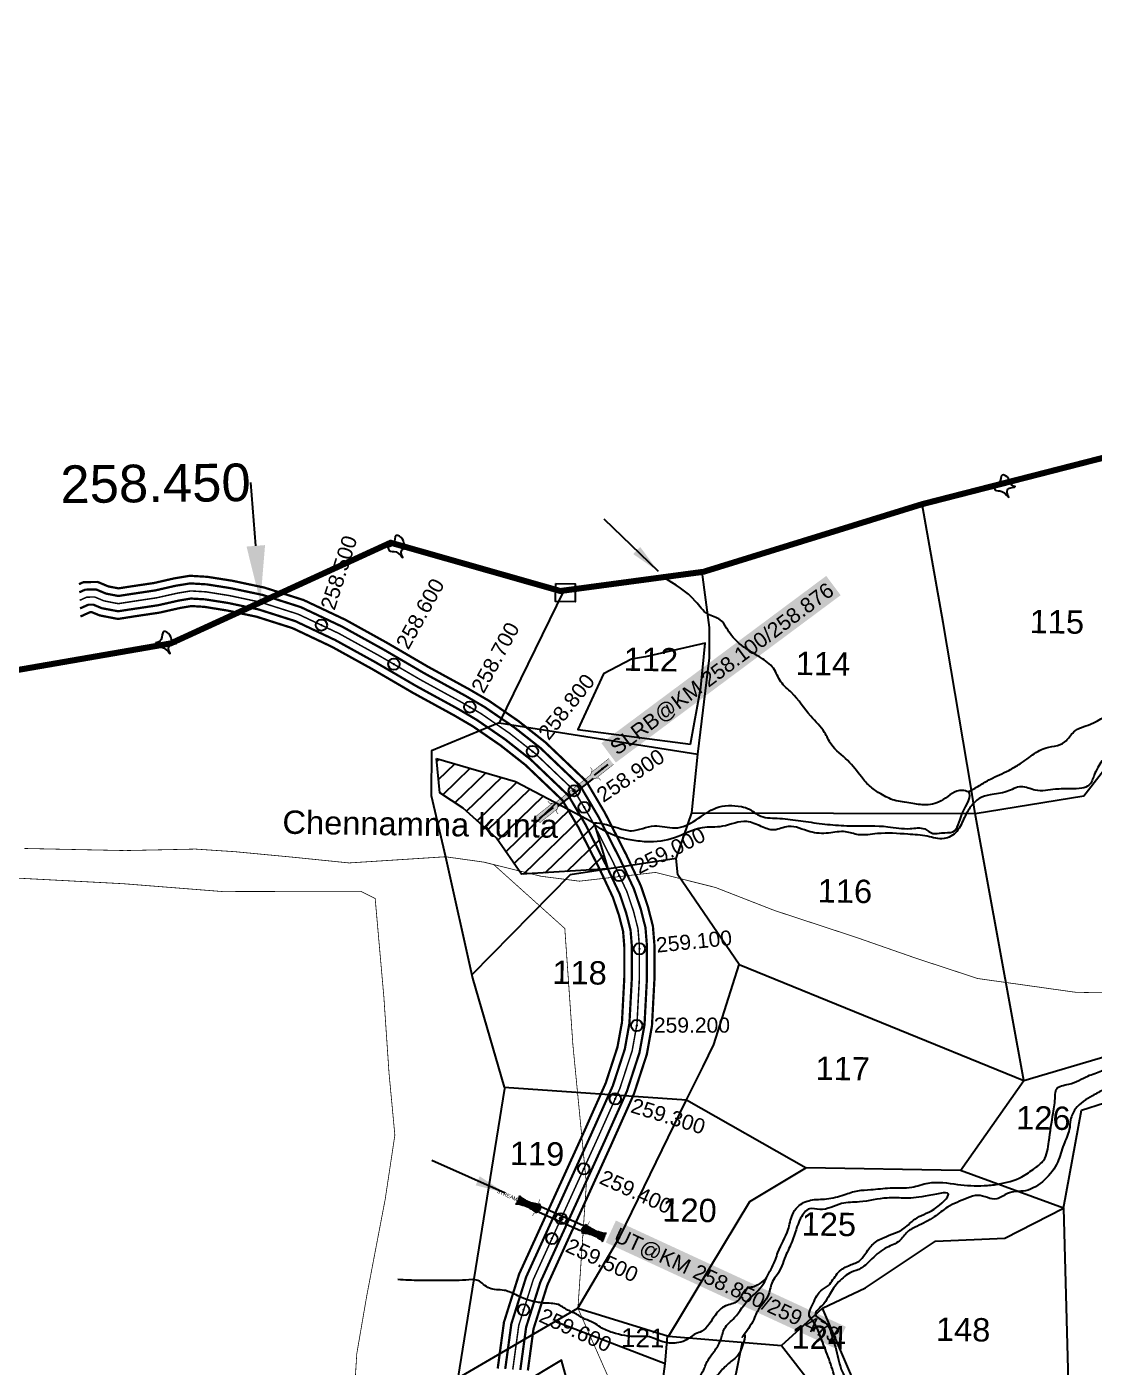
# Model space of a CAD drawing. Header units: feet. Extents: x 753466 to 768578, y 1601948 to 1613855.
# Drawn here: x 759527 to 760942, y 1608836 to 1610615 of the extents above; entities that cross this region are included whole.
import ezdxf
from ezdxf import colors
from ezdxf.entities.mleader import LeaderData, LeaderLine
from ezdxf.enums import TextEntityAlignment as Align
from ezdxf.math import Vec2, Vec3

# ---------------------------------------------------------------- set-up
doc = ezdxf.new("R2010")
doc.units = ezdxf.units.FT
doc.header["$LTSCALE"] = 15
doc.header["$MEASUREMENT"] = 0
doc.header["$PDMODE"] = 32
doc.header["$PDSIZE"] = 15
doc.linetypes.add('ACAD_ISO02W100', pattern=[15, 12, -3])
doc.linetypes.add('HIDDEN2', pattern=[0.1875, 0.125, -0.0625])
for name, color, linetype in [('CANAL1', 7, 'Continuous'), ('CSMark', 72, 'Continuous'), ('HILL', 17, 'Continuous'), ('PLOT', 7, 'Continuous'), ('PLOT NO @ 1', 7, 'Continuous'), ('ROADS', 6, 'Continuous'), ('STRUCTURE', 5, 'Continuous'), ('TANKS-STREAM', 4, 'Continuous'), ('VILLAGE STONES', 240, 'Continuous')]:
    doc.layers.add(name, color=color, linetype=linetype)
doc.layers.add('VILLAGE BOUNDRY', color=5, linetype='HIDDEN2', lineweight=100)
doc.styles.add('Annotative', font='arial.ttf')
doc.styles.get("Standard").update_dxf_attribs({"font": 'arial.ttf'})
doc.linetypes.add('DOTS', pattern='A,1e-06,-3,["●",Standard,S=3,R=0,X=-1.25,Y=-1.25],-3', length=6.000001)
doc.dimstyles.get("Standard").update_dxf_attribs({"dimtxt": 0.18, "dimasz": 40, "dimexe": 0.18, "dimexo": 0.0625, "dimgap": 0.09, "dimtad": 0, "dimtih": 1, "dimtoh": 1, "dimdec": 4, "dimzin": 0, "dimdsep": 46, "dimtxsty": 'Standard', "dimcen": 0.09, "dimadec": 0, "dimazin": 0, "dimtfac": 1, "dimtdec": 4, "dimtofl": 0, "dimtmove": 0, "dimatfit": 3, "dimfxl": 1, "dimtolj": 1, "dimtzin": 0, "dimarcsym": 0})

# ---------------------------------------------------------------- blocks, each defined once
blk = doc.blocks.new('UT')
at = {"layer": 'STRUCTURE'}
h = blk.add_hatch(dxfattribs=at)
h.set_pattern_fill('DASH', color=150, scale=8, angle=-39.6278, style=0)
h.set_pattern_definition([(320.372247933, (-4370.464, -6260.8811), (1.40800153113, 0.132407282), [1, -1])])
h.paths.add_polyline_path([(765163, 1700681.9), (765165.6, 1700680.6), (765167.2, 1700680.3), (765169.1, 1700680), (765172.4, 1700679.6), (765176.4, 1700679.3), (765179.5, 1700679.5), (765183.1, 1700679.9), (765187.7, 1700680.9), (765188.9, 1700681.2), (765193.1, 1700682.2), (765196.1, 1700680.2), (765196.1, 1700672.2), (765193.1, 1700670.2), (765190.5, 1700670.8), (765188.1, 1700671.3), (765185.5, 1700671.8), (765183.6, 1700672.1), (765181, 1700672.5), (765180.3, 1700672.5), (765178.5, 1700672.6), (765176.7, 1700672.6), (765174.6, 1700672.5), (765172.5, 1700672.3), (765170.4, 1700672), (765168.5, 1700671.7), (765166.1, 1700671.2), (765165, 1700670.8), (765163, 1700669.7)])
h.paths.add_polyline_path([(765259.1, 1700682.2), (765256.1, 1700680.2), (765256.1, 1700672.2), (765259.1, 1700670.2), (765261.9, 1700671), (765264.4, 1700671.6), (765266.4, 1700672), (765269.1, 1700672.5), (765272.7, 1700673), (765276.1, 1700673.1), (765278.6, 1700672.9), (765281.2, 1700672.7), (765283.9, 1700672.3), (765286.4, 1700671.9), (765288, 1700671.3), (765289.2, 1700670.6), (765289.1, 1700682.7), (765287.6, 1700681.8), (765285.7, 1700681.2), (765283, 1700680.7), (765281.2, 1700680.4), (765276.7, 1700679.9), (765272.7, 1700679.9), (765268.7, 1700680.3), (765264.8, 1700681), (765261.2, 1700681.7)])
at = {"layer": 'STRUCTURE', "color": 150, "const_width": 0.628}
for points in [[(765190.1, 1700688.2), (765190.1, 1700684.2), (765196.1, 1700680.2), (765256.1, 1700680.2), (765262.1, 1700684.2), (765262.1, 1700688.2)], [(765190.1, 1700664.2), (765190.1, 1700668.2), (765196.1, 1700672.2), (765256.1, 1700672.2), (765262.1, 1700668.2), (765262.1, 1700664.2)]]:
    blk.add_lwpolyline(points, dxfattribs=at)
at = {"layer": 'STRUCTURE', "color": 150}
for points in [[(765196.1, 1700680.2), (765256.1, 1700680.2)], [(765196.1, 1700672.2), (765256.1, 1700672.2)], [(765196.1, 1700672.2), (765256.1, 1700672.2)]]:
    blk.add_lwpolyline(points, dxfattribs=at)
at = {"layer": 'STRUCTURE', "color": 0}
blk.add_circle((765226.1, 1700676.2), 1.89, dxfattribs=at)
at = {"layer": 'STRUCTURE', "color": 150}
for points in [[(765163, 1700681.9), (765164.4, 1700681.1), (765167.9, 1700680.2), (765171.2, 1700679.8), (765176.1, 1700679.4), (765184.7, 1700680.3), (765193.1, 1700682.2)], [(765289.1, 1700682.7), (765287.8, 1700681.9), (765284.3, 1700680.9), (765280.9, 1700680.4), (765276.1, 1700679.8), (765267.4, 1700680.5), (765259.1, 1700682.2)], [(765163, 1700669.7), (765164.3, 1700670.6), (765167.8, 1700671.6), (765171.2, 1700672.1), (765176, 1700672.6), (765184.7, 1700672), (765193.1, 1700670.2)], [(765289.2, 1700670.6), (765287.8, 1700671.4), (765284.2, 1700672.3), (765280.9, 1700672.7), (765276.1, 1700673.1), (765267.4, 1700672.2), (765259.1, 1700670.2)]]:
    blk.add_spline(points, degree=3, dxfattribs=at)
at = {"layer": 'STRUCTURE', "color": 0}
blk.add_text('STREAM', height=5, dxfattribs=at).set_placement((765148.2, 1700675.8), align=Align.MIDDLE_CENTER)
for points in [[(765190.9, 1700676), (765164.2, 1700675.8)], [(765289.3, 1700676.7), (765265.4, 1700676.4)]]:
    blk.add_leader(points, dimstyle='Standard', override={"dimasz": 10, "dimgap": 0.09, "dimtad": 0}, dxfattribs=at)
blk = doc.blocks.new('SLB')
at = {"layer": 'STRUCTURE'}
h = blk.add_hatch(dxfattribs=at)
h.set_pattern_fill('DOTS', color=6, scale=20, angle=320.3722, style=0)
h.set_pattern_definition([(320.372247934, (-159.4327, -72.9564), (1.2786241598, 0.5641323054), [0, -1.25])])
h.paths.add_polyline_path([(769699.5, 1706871.1), (769699.5, 1706861.1), (769729.1, 1706861.1), (769732.1, 1706863.1), (769792.1, 1706863.1), (769795.1, 1706861.1), (769824.7, 1706861.1), (769824.7, 1706871.1), (769795.1, 1706871.1), (769792.1, 1706869.1), (769732.1, 1706869.1), (769729.1, 1706871.1)])
at = {"layer": 'STRUCTURE', "color": 6, "linetype": 'ACAD_ISO02W100', "ltscale": 0.5, "const_width": 0.5}
for points in [[(769699.5, 1706871.1), (769729.1, 1706871.1)], [(769795.1, 1706871.1), (769824.7, 1706871.1)], [(769699.5, 1706861.1), (769729.1, 1706861.1)], [(769795.1, 1706861.1), (769824.7, 1706861.1)]]:
    blk.add_lwpolyline(points, dxfattribs=at)
at = {"layer": 'STRUCTURE', "color": 6, "const_width": 0.628}
for points in [[(769726.1, 1706877.1), (769726.1, 1706873.1), (769732.1, 1706869.1), (769792.1, 1706869.1), (769798.1, 1706873.1), (769798.1, 1706877.1)], [(769726.1, 1706855.1), (769726.1, 1706859.1), (769732.1, 1706863.1), (769792.1, 1706863.1), (769798.1, 1706859.1), (769798.1, 1706855.1)]]:
    blk.add_lwpolyline(points, dxfattribs=at)
at = {"layer": 'STRUCTURE', "color": 6}
blk.add_lwpolyline([(769732.1, 1706863.1), (769792.1, 1706863.1)], dxfattribs=at)
blk.add_lwpolyline([(769732.1, 1706863.1), (769792.1, 1706863.1)], dxfattribs=at)
at = {"layer": 'STRUCTURE', "color": 0}
blk.add_circle((769762.1, 1706866.1), 1.24, dxfattribs=at)
for points in [[(769703.8, 1706866), (769726.7, 1706866)], [(769818.6, 1706865.8), (769795.7, 1706865.8)]]:
    blk.add_leader(points, dimstyle='Standard', override={"dimasz": 10, "dimgap": 0.09, "dimtad": 0}, dxfattribs=at)

msp = doc.modelspace()

# ---------------------------------------------------------------- hatches: boundary and pattern name
at = {"layer": 'TANKS-STREAM'}
h = msp.add_hatch(dxfattribs=at)
h.set_pattern_fill('ANSI31,_O', color=256, scale=150, angle=359.1439)
h.set_pattern_definition([(44.1438658, (0, 0), (-13.05866986, 13.45487426), [])])
h.paths.add_polyline_path([(760070.2, 1609643.8), (760174.9, 1609613.2), (760269.8, 1609563.2), (760279.2, 1609558), (760297.5, 1609497.1), (760182.8, 1609490.2), (760149.5, 1609538.1), (760105.6, 1609577.8), (760074.4, 1609598)])

# ---------------------------------------------------------------- linework, layer by layer
at = {"layer": 'CANAL1', "color": 1, "const_width": 3}
for points in [[(759595.9, 1609875.1), (759602.1, 1609877.8), (759620.8, 1609878), (759634.9, 1609872.1), (759648.4, 1609869.5), (759666.3, 1609872.3), (759695.4, 1609876.6), (759722.4, 1609882.8), (759743.1, 1609886.2), (759766.4, 1609884.8), (759799.3, 1609879.6), (759841.6, 1609870.6), (759893.9, 1609854), (759949.5, 1609827.7), (760004.2, 1609797.4), (760058.5, 1609765.7), (760112.9, 1609735.9), (760139.7, 1609720.3), (760178.9, 1609693.3), (760214.5, 1609665.2), (760268.7, 1609613.5), (760293.5, 1609571.5), (760322.1, 1609515.3), (760341.2, 1609474.6), (760350.6, 1609446.8), (760357.2, 1609420.7), (760359.2, 1609395.6), (760359.2, 1609351.4), (760355.9, 1609288.9), (760349, 1609250.8), (760332, 1609198.6), (760301.7, 1609130.7), (760251.2, 1609019.8), (760217.2, 1608945), (760198.8, 1608886.8), (760191.3, 1608831.5)], [(759597.9, 1609832.1), (759603.5, 1609834.7), (759610.7, 1609837.9), (759613, 1609837.9), (759623.4, 1609833.6), (759647.7, 1609828.9), (759672.4, 1609832.8), (759702.8, 1609837.3), (759730.1, 1609843.5), (759745.2, 1609846), (759762.1, 1609845), (759792, 1609840.2), (759831.4, 1609831.9), (759879.2, 1609816.7), (759931.3, 1609792), (759984.5, 1609762.6), (760038.8, 1609730.9), (760093.2, 1609701.1), (760118.2, 1609686.5), (760155.2, 1609661), (760188.2, 1609635), (760237.1, 1609588.3), (760258.4, 1609552.2), (760286.1, 1609497.7), (760304, 1609459.6), (760312.2, 1609435.4), (760317.6, 1609414.2), (760319.2, 1609394.1), (760319.2, 1609352.5), (760316.1, 1609293.6), (760310.1, 1609260.6), (760294.6, 1609213), (760265.3, 1609147.2), (760214.8, 1609036.3), (760179.7, 1608959.4), (760159.6, 1608895.6), (760151.3, 1608834.1)]]:
    msp.add_lwpolyline(points, dxfattribs=at)
at = {"layer": 'CANAL1', "color": 5, "const_width": 3}
for points in [[(759596.4, 1609864.3), (759604.2, 1609867.8), (759618.8, 1609868), (759632, 1609862.5), (759648.2, 1609859.4), (759667.8, 1609862.4), (759697.2, 1609866.8), (759724.3, 1609873), (759743.6, 1609876.1), (759765.4, 1609874.8), (759797.5, 1609869.7), (759839.1, 1609860.9), (759890.2, 1609844.6), (759945, 1609818.7), (759999.3, 1609788.7), (760053.6, 1609757), (760108, 1609727.2), (760134.3, 1609711.8), (760173, 1609685.2), (760207.9, 1609657.7), (760260.8, 1609607.2), (760284.7, 1609566.7), (760313.1, 1609510.9), (760331.9, 1609470.8), (760341, 1609444), (760347.3, 1609419.1), (760349.2, 1609395.2), (760349.2, 1609351.7), (760346, 1609290.1), (760339.3, 1609253.2), (760322.7, 1609202.2), (760292.6, 1609134.8), (760242.1, 1609023.9), (760207.8, 1608948.6), (760189, 1608889), (760181.3, 1608832.2)], [(759597.4, 1609842.9), (759599.4, 1609843.8), (759608.6, 1609847.9), (759614.9, 1609847.9), (759626.2, 1609843.2), (759647.8, 1609839.1), (759670.8, 1609842.6), (759700.9, 1609847.1), (759728.2, 1609853.3), (759744.6, 1609856), (759763.2, 1609854.9), (759793.8, 1609850.1), (759833.9, 1609841.6), (759882.9, 1609826), (759935.8, 1609800.9), (759989.4, 1609771.3), (760043.7, 1609739.6), (760098.2, 1609709.8), (760123.6, 1609694.9), (760161.1, 1609669.1), (760194.8, 1609642.6), (760245, 1609594.6), (760267.2, 1609557), (760295.1, 1609502.1), (760313.3, 1609463.4), (760321.8, 1609438.3), (760327.5, 1609415.9), (760329.2, 1609394.5), (760329.2, 1609352.2), (760326, 1609292.4), (760319.9, 1609258.1), (760304, 1609209.4), (760274.4, 1609143.1), (760223.9, 1609032.2), (760189.1, 1608955.8), (760169.4, 1608893.4), (760161.3, 1608833.5)]]:
    msp.add_lwpolyline(points, dxfattribs=at)
at = {"layer": 'CANAL1', "color": 1, "linetype": 'HIDDEN2', "ltscale": 100}
msp.add_lwpolyline([(759596.9, 1609853.6, 2, 2, 0), (759606.4, 1609857.9, 2, 2, 0), (759616.9, 1609858, 2, 2, 0), (759629.1, 1609852.9, 2, 2, 0), (759648, 1609849.2, 2, 2, 0), (759669.3, 1609852.5, 2, 2, 0), (759699.1, 1609857, 2, 2, 0), (759726.3, 1609863.1, 2, 2, 0), (759744.1, 1609866.1, 2, 2, 0), (759764.3, 1609864.9, 2, 2, 0), (759795.6, 1609859.9, 2, 2, 0), (759836.5, 1609851.2, 2, 2, 0), (759886.5, 1609835.3, 2, 2, 0), (759940.4, 1609809.8, 2, 2, 0), (759994.4, 1609780, 2, 2, 0), (760048.7, 1609748.3, 2, 2, 0), (760103.1, 1609718.5, 2, 2, 0), (760129, 1609703.4, 2, 2, 0), (760167.1, 1609677.1, 2, 2, 0), (760201.3, 1609650.1, 2, 2, 0), (760252.9, 1609600.9, 2, 2, 0), (760252.9, 1609600.9, 2, 2, 0), (760276, 1609561.9, 2, 2, 0), (760304.1, 1609506.5, 2, 2, 0), (760322.6, 1609467.1, 2, 2, 0), (760331.4, 1609441.1, 2, 2, 0), (760337.4, 1609417.5, 2, 2, 0), (760339.2, 1609394.8, 2, 2, 0), (760339.2, 1609351.9, 2, 2, 0), (760336, 1609291.3, 2, 2, 0), (760329.6, 1609255.7, 2, 2, 0), (760313.3, 1609205.8, 2, 2, 0), (760283.5, 1609138.9, 2, 2, 0), (760235.3, 1609033, 2, 2, 0), (760233, 1609028, 2, 2, 0), (760214.6, 1608987.5, 2, 2, 0), (760198.5, 1608952.2, 2, 2, 0), (760179.2, 1608891.2, 2, 2, 0), (760171.3, 1608832.8, 2, 2, 0)], format="xyseb", dxfattribs=at)
at = {"layer": 'CSMark', "color": 3}
for p in [(759917.5, 1609820.8), (760013.7, 1609768.9), (760114.3, 1609711.9), (760197.4, 1609653.2), (760252.9, 1609600.9), (760265.9, 1609578.9), (760312.6, 1609488.4), (760339.2, 1609391.1), (760335.7, 1609289.4), (760307.2, 1609192), (760265.4, 1609099.1), (760235.3, 1609033), (760223.2, 1609006.5), (760185.7, 1608912)]:
    msp.add_point(p, dxfattribs=at)
at = {"layer": 'HILL'}
msp.add_lwpolyline([(760407.2, 1609662.9), (760420.6, 1609738.1), (760426.4, 1609796.6), (760347.5, 1609778.8), (760328.7, 1609775.5), (760291.5, 1609756), (760257.7, 1609682.4), (760407.2, 1609662.9)], dxfattribs=at)
at = {"layer": 'PLOT'}
for points in [[(760784.5, 1609570.6), (760928.5, 1609594), (761046.8, 1609746.4), (761076.8, 1609785), (761074, 1609828.8), (761030.1, 1609940), (760994.1, 1610053)], [(760408.6, 1609571.7), (760784.5, 1609570.6), (760779.3, 1609604.3), (760742.3, 1609824.3), (760714.4, 1609981.3)], [(760239.2, 1609866.6), (760153.3, 1609691.2), (760416.8, 1609649.5), (760432, 1609777.3), (760432.2, 1609817.5), (760422.3, 1609891.2)], [(760153.3, 1609691.2), (760063.3, 1609653.7), (760062.9, 1609594.6), (760082, 1609513.3), (760117.7, 1609352.1), (760159.9, 1609207.3), (760401.9, 1609190.6), (760423.7, 1609235.1), (760438, 1609264.1), (760471.7, 1609370.1), (760390, 1609489.5), (760388, 1609511), (760247.3, 1609489.4), (760116.8, 1609356.5)], [(760388, 1609511), (760408.6, 1609571.7), (760416.8, 1609649.5)], [(760471.7, 1609370.1), (760849, 1609216.2), (760784.5, 1609570.6)], [(760849, 1609216.2), (760962.7, 1609250.2), (761159.6, 1609370.6)], [(760901.8, 1609046.9), (760925.6, 1609177), (761017, 1609206.1), (761018.8, 1609224.4), (760962.7, 1609250.2)], [(760764.9, 1609097.1), (760849, 1609216.2)], [(760160.4, 1609205.7), (760098.2, 1608821.1), (760257.7, 1608914.1), (760378, 1608877), (760527.9, 1608864.7), (760581.9, 1608914.3), (760638.9, 1608941.3), (760731.9, 1609003), (760823.8, 1609007), (760901.8, 1609046.9), (760764.9, 1609097.1), (760560.5, 1609100.6), (760485.3, 1609055.5), (760378, 1608877)], [(760257.7, 1608914.1), (760313.4, 1609009), (760401.9, 1609190.6), (760560.5, 1609100.6)], [(760901.8, 1609046.9), (760909.7, 1608750.9), (761070.9, 1608750.9), (761152.3, 1609049.2)], [(760654.4, 1608736.8), (760655.5, 1608742.8), (760581.9, 1608914.3)], [(760373.5, 1608840.2), (760227.2, 1608896.3)], [(760600.6, 1608589.2), (760346.4, 1608638.3), (760356.2, 1608710.7), (760373.5, 1608840.2), (760376.6, 1608877.2)], [(760377.3, 1608409.8), (760425.9, 1608623.1), (760475.9, 1608869)], [(760527.9, 1608864.7), (760607.6, 1608761.7), (760654.4, 1608736.8), (760636.4, 1608639), (760720.5, 1608672.4), (760909.7, 1608750.9)], [(760071, 1608648.4), (760186.1, 1608542.7), (760210.2, 1608680.4), (760236.8, 1608660.3), (760261.5, 1608751.7), (760236, 1608845), (760181.7, 1608812.5), (760173.5, 1608669.9), (760071, 1608648.4)]]:
    msp.add_lwpolyline(points, dxfattribs=at)
at = {"layer": 'ROADS', "linetype": 'HIDDEN2', "ltscale": 10, "const_width": 1}
for points in [[(759523.7, 1609524.3), (759657.3, 1609521.5), (759750.1, 1609523.5), (759803, 1609520), (759879.8, 1609512.7), (759954.2, 1609505.1), (760082, 1609513.3), (760132.8, 1609506.2), (760158.9, 1609499.7), (760208.9, 1609487.4), (760259.7, 1609480.9), (760360.7, 1609492.5), (760439.9, 1609472.6), (760518.4, 1609442), (760626.8, 1609406.3), (760706.4, 1609378.5), (760787.9, 1609351.7), (760918.1, 1609333.4), (761078.8, 1609330.5)], [(760145.9, 1609503), (760240.3, 1609418.1), (760251, 1609264), (760268.9, 1609079.6), (760257.7, 1608914.1), (760302.3, 1608812.8)]]:
    msp.add_lwpolyline(points, dxfattribs=at)
at = {"layer": 'ROADS', "linetype": 'DOTS', "ltscale": 0.5, "const_width": 1}
msp.add_lwpolyline([(759487, 1609486.4), (759655, 1609477.5), (759786.5, 1609467.1), (759969.5, 1609467.5), (759988.8, 1609457.8), (759993.7, 1609402.2), (760000.3, 1609327.5), (760007.2, 1609225.7), (760014.9, 1609143.9), (760002.1, 1609058.8), (759977.6, 1608930.5), (759964.4, 1608853.7), (759957.5, 1608741.9)], dxfattribs=at)
at = {"layer": 'TANKS-STREAM'}
msp.add_lwpolyline([(760070.2, 1609643.8), (760174.9, 1609613.2), (760269.8, 1609563.2), (760279.2, 1609558), (760297.5, 1609497.1), (760182.8, 1609490.2), (760149.5, 1609538.1), (760105.6, 1609577.8), (760074.4, 1609598), (760070.2, 1609643.8)], dxfattribs=at)
for points in [[(760775.2, 1609599.2), (760790.1, 1609607.8), (760804.7, 1609616.2), (760829.3, 1609628), (760844.3, 1609636.8), (760856.2, 1609645.2), (760874.9, 1609656.7), (760903.5, 1609665.7), (760915.5, 1609679.1), (760937.3, 1609689.2), (760974.7, 1609708), (761003.7, 1609712.5), (761039.5, 1609719.7), (761064.2, 1609730), (761046.8, 1609746.4), (761038.9, 1609761.5), (761030.1, 1609778.8), (761026.7, 1609792.8), (761041.6, 1609822), (761055.5, 1609843.9), (761055.7, 1609875.2), (761047.4, 1609896.1), (761050.7, 1609916.9), (761043.3, 1609931.5), (761035, 1609955.5), (761026.7, 1609973.3), (761017.8, 1609978.6), (761005.4, 1609985.1), (760994.5, 1609994.2), (760978.2, 1610037.1)], [(760506.8, 1608953), (760512.4, 1608963.1), (760519.7, 1608978.4), (760523, 1608988.3), (760536.5, 1609018.4), (760542.1, 1609038.2), (760549.2, 1609048.9), (760566.2, 1609057.4), (760587.5, 1609059.3), (760610.5, 1609064.7), (760629, 1609070.1), (760646, 1609071.5), (760671.7, 1609073.7), (760700.4, 1609074.7), (760722.3, 1609080.3), (760760.9, 1609078.5), (760796.3, 1609076.8), (760814.8, 1609078.8), (760846.4, 1609088.6), (760863.6, 1609100), (760875.2, 1609110.4), (760882.3, 1609135.4), (760888, 1609173.2), (760890.7, 1609195.3), (760892.1, 1609204.6), (760908.7, 1609211.5), (760934.1, 1609222.3), (760952.2, 1609229.2), (760991.2, 1609250.5), (761013.3, 1609262.9), (761030.8, 1609273.4), (761072.4, 1609293.7), (761090.6, 1609309.5), (761105.6, 1609322.9), (761125, 1609333.8), (761144.1, 1609342.9), (761154, 1609351.7), (761170.6, 1609360), (761189.8, 1609375.4), (761192.1, 1609409.1), (761185.6, 1609436.6), (761181.2, 1609468.2), (761183.8, 1609480.2), (761188.1, 1609506.3), (761196.8, 1609515.5), (761204.9, 1609531.1), (761215.4, 1609548.6), (761222.9, 1609564.2), (761236.3, 1609584.9), (761243.5, 1609605.5), (761250.8, 1609612.7), (761258.2, 1609631.1), (761260.7, 1609649.2), (761270.1, 1609668.2), (761274.2, 1609695.1), (761278.6, 1609712.5), (761288.6, 1609727), (761289.4, 1609742.4), (761298.5, 1609763.3), (761307.8, 1609771.3), (761310.5, 1609789.1), (761302.3, 1609788.6), (761285.5, 1609782.8), (761271, 1609780.8), (761255.8, 1609781.4), (761240.3, 1609780), (761225.3, 1609774.1), (761208, 1609759.7), (761180.5, 1609748.3), (761164.8, 1609740.6), (761153.4, 1609736), (761140.9, 1609734.8), (761108.4, 1609722.1), (761085.9, 1609720.2), (761074.5, 1609716.5), (761053.4, 1609709.9), (761031.3, 1609701.1), (761031.9, 1609700.9), (761011.4, 1609700.8), (760996.2, 1609691.7), (760984, 1609680.3), (760966.4, 1609658.8), (760957.4, 1609646.1), (760953, 1609640.7), (760942.4, 1609621.4), (760935.4, 1609608.5), (760926.2, 1609604.3), (760910.7, 1609603.5), (760891, 1609602.8), (760864.3, 1609601.6), (760845.6, 1609606.2), (760826.4, 1609599.7), (760804.3, 1609595.4), (760790, 1609590.7), (760778.9, 1609579.9), (760770.2, 1609565.4), (760760.1, 1609546.9), (760743.3, 1609537.4), (760721.1, 1609540.5), (760695.3, 1609543.2), (760654.8, 1609544), (760629.6, 1609542.6), (760612.7, 1609546.4), (760590.1, 1609544.7), (760565.5, 1609546.5), (760536.7, 1609553.4), (760517.9, 1609549), (760500.8, 1609553.5), (760481.6, 1609560.1), (760449.4, 1609553.7), (760422.6, 1609551.7), (760385.8, 1609538.4), (760348.5, 1609533.1), (760327, 1609535.8), (760306.2, 1609541.3), (760279.1, 1609557.9), (760310.9, 1609551.6), (760328.8, 1609547.8), (760359.1, 1609554.3), (760386.4, 1609551.6), (760414.5, 1609562.2), (760440.9, 1609578.1), (760474.5, 1609579.9), (760485.4, 1609576.3), (760497.5, 1609568.4), (760522.1, 1609564.3), (760549.6, 1609561.6), (760577.8, 1609557.5), (760606.7, 1609554.8), (760622.2, 1609554.2), (760668.7, 1609553.2), (760698.2, 1609550.7), (760717.6, 1609550.2), (760728.4, 1609544.3), (760740.2, 1609545), (760754.8, 1609546.5), (760767.5, 1609570.7), (760775.1, 1609599.3), (760767.4, 1609601.3), (760742, 1609589.1), (760719.3, 1609582), (760699.3, 1609584.6), (760677.3, 1609588.3), (760659.6, 1609596.6), (760646, 1609606), (760633.6, 1609619.3), (760615.6, 1609641), (760593.6, 1609662.6), (760584.9, 1609678.2), (760566.4, 1609699.9), (760541, 1609731.1), (760526.9, 1609745.6), (760516.9, 1609763.4), (760499.9, 1609777.7), (760484, 1609787.4), (760461.3, 1609807.1), (760454.8, 1609816.9), (760446.4, 1609827.6), (760429.8, 1609835.6), (760413.8, 1609852.1), (760370.5, 1609884.3)], [(762708.8, 1608918.9), (762721.7, 1608914.8), (762729.1, 1608906.7), (762740.5, 1608897.2), (762755.4, 1608884.3), (762765.2, 1608875.7), (762773.7, 1608858.2), (762790.1, 1608851.1), (762806.7, 1608839.3), (762829.2, 1608815.6), (762847.9, 1608794.8), (762867, 1608773.6), (762882.4, 1608772.5), (762886.4, 1608753.2), (762906.3, 1608735.8), (762930.8, 1608719.3), (762952.1, 1608709.3), (762969.9, 1608704.4), (762977, 1608698), (762997.6, 1608694.4), (763025.6, 1608691.2), (763031.4, 1608692.2), (763023.3, 1608702.8), (763015, 1608716.1), (763005.7, 1608744.5), (762998, 1608762.5), (762992.5, 1608776.9), (762988.7, 1608797.4), (762978.3, 1608820.1), (762978.2, 1608836.9), (762984.9, 1608859.9), (762984, 1608892.2), (762992.5, 1608926.2), (762999.3, 1608976), (763002.4, 1609011.9), (763000.7, 1609029.3), (763001.6, 1609074.3), (762992, 1609094.8), (762988.9, 1609112.4), (762979.9, 1609127.7), (762964, 1609151.5), (762944.8, 1609177.6), (762924.6, 1609201.8), (762898.7, 1609239.3), (762872.1, 1609268.4), (762862.6, 1609308.7), (762867.6, 1609323.8), (762876.8, 1609340.5), (762873.5, 1609359.8), (762863.3, 1609396.5), (762852.2, 1609417.3), (762828.9, 1609436.2), (762804.1, 1609440.8), (762780.6, 1609454.3), (762751.1, 1609464), (762730.6, 1609478.4), (762722.5, 1609490.2), (762726, 1609525.8), (762723.8, 1609543.8), (762719.4, 1609558.7), (762712.8, 1609574.1), (762702, 1609582.6), (762673.6, 1609590.3), (762659.5, 1609599), (762636.2, 1609606.9), (762621.4, 1609611.2), (762611.3, 1609617.9), (762605.3, 1609624.3), (762576.3, 1609636.7), (762556.4, 1609646), (762539.5, 1609654.3), (762532.4, 1609663.9), (762509, 1609679.8), (762487.5, 1609699.7), (762476.9, 1609708.1), (762461.5, 1609715.9), (762449.2, 1609725), (762426.6, 1609743.6), (762414.2, 1609764), (762394.5, 1609769.6), (762378.2, 1609770.8), (762362.1, 1609770), (762346.1, 1609772.5), (762322.2, 1609772.1), (762304.3, 1609774.1), (762285, 1609774.3), (762259.4, 1609772.8), (762235.6, 1609772.4), (762236.6, 1609772.4), (762207.1, 1609770.4), (762184.7, 1609768.5), (762141.4, 1609754.6), (762117.7, 1609749.6), (762094, 1609745.8), (762073.3, 1609743.9), (762056.3, 1609745.9), (762043, 1609750.5), (762024.2, 1609761.9), (762008.9, 1609768.7), (761993.2, 1609781.4), (761978.1, 1609786), (761958.6, 1609795), (761950.6, 1609799.8), (761937.8, 1609805.3), (761922.3, 1609809.9), (761897, 1609814.2), (761870, 1609814.1), (761834.6, 1609806.6), (761815.7, 1609794.2), (761784, 1609788.4), (761770.4, 1609774), (761745.1, 1609764.9), (761708.2, 1609750.8), (761675.7, 1609745), (761665.5, 1609739.7), (761646.8, 1609740), (761622.3, 1609745), (761610.4, 1609747.8), (761590.1, 1609761), (761582.4, 1609769.1), (761567.7, 1609775), (761555.9, 1609786.6), (761538.9, 1609802.9), (761526.4, 1609816.3), (761517.4, 1609820.1), (761491.5, 1609812.5), (761462.3, 1609809.7), (761428.4, 1609807.6), (761388.8, 1609788.4), (761358.8, 1609767), (761340.2, 1609750.3), (761332, 1609736.4), (761307.5, 1609718.1), (761299.3, 1609702.1), (761289.7, 1609671.1), (761286.8, 1609662.6), (761280.3, 1609646.3), (761273.7, 1609620.8), (761262.1, 1609598.8), (761252.7, 1609572.5), (761245.8, 1609549.6), (761244.3, 1609547), (761236.8, 1609521.8), (761220.8, 1609496.4), (761220.8, 1609471.5), (761223.7, 1609452.4), (761229, 1609416.7), (761222.8, 1609391.9), (761216, 1609378.3), (761206.8, 1609362.5), (761196.9, 1609351), (761185.4, 1609345.8), (761168.3, 1609339.8), (761160.1, 1609338.3), (761143.9, 1609325), (761119.6, 1609317.4), (761099.4, 1609299.4), (761070.7, 1609279.2), (761053.7, 1609265.9), (761030.5, 1609251.3), (761022.2, 1609241.3), (761004.3, 1609231.1), (760974.3, 1609216.4), (760955.8, 1609204.9), (760940.1, 1609196.1), (760917.6, 1609178.6), (760911.1, 1609164.2), (760909.4, 1609151.4), (760902, 1609131.3), (760894, 1609108.4), (760876.5, 1609084.5), (760851.1, 1609070.1), (760827.3, 1609066.3), (760813.4, 1609059.2), (760788, 1609063.9), (760774.1, 1609060.1), (760747.9, 1609048.2), (760730.2, 1609035.3), (760707.3, 1609022.8), (760694.8, 1609015.5), (760684.2, 1609003.6), (760667.5, 1608994.7), (760647.7, 1608979.9), (760633.1, 1608967.1), (760620.4, 1608961.8), (760603.5, 1608949.1), (760591.3, 1608932), (760583.7, 1608920.1), (760572.6, 1608905.8), (760585.8, 1608895.1), (760594.7, 1608876.7), (760599.2, 1608862.4), (760607, 1608832.9), (760615.7, 1608811.8), (760620.5, 1608791.2), (760630.3, 1608777.6), (760631.8, 1608761.3), (760626.1, 1608739.8), (760611.7, 1608723), (760599.7, 1608709.3), (760594, 1608685.1), (760599.1, 1608670), (760608.1, 1608647.6), (760613.3, 1608626.9), (760622.1, 1608613.3), (760629.1, 1608600.5), (760635.9, 1608590.2), (760639.1, 1608567.9), (760636.2, 1608550.5), (760626.2, 1608526.2), (760621, 1608500.4), (760616.3, 1608487.7), (760625.9, 1608464.4), (760623.6, 1608451.3), (760620, 1608433), (760616.1, 1608414.1), (760607.1, 1608380.6), (760597.2, 1608358.6), (760584.5, 1608335.9), (760572.4, 1608312.4), (760552.1, 1608281.8), (760540.3, 1608256.8), (760547.2, 1608238), (760550.3, 1608225.4), (760554.6, 1608209.8), (760567.4, 1608201.8), (760579.3, 1608192.3), (760590.3, 1608181.9), (760596.2, 1608172.5), (760600.6, 1608165.8), (760611.2, 1608151.1), (760614.6, 1608132.1), (760618.9, 1608120.7), (760619.6, 1608106.5), (760617.4, 1608080.4), (760608.8, 1608065.5), (760606.5, 1608053.7), (760597.3, 1608042.7), (760583.2, 1608027.9), (760565, 1608018.8), (760553.5, 1608013.9), (760531.6, 1608018.7), (760510, 1608019.6), (760491.7, 1608024.7), (760469.6, 1608018.4), (760463.4, 1608003.8), (760458.7, 1607974.3), (760454.2, 1607956.3), (760453.7, 1607943.1), (760450.5, 1607929.9), (760441.6, 1607910.5), (760442.2, 1607897.3), (760443.9, 1607890.5), (760450.7, 1607881.3), (760468, 1607869.7), (760488, 1607857.9), (760504.9, 1607846.3), (760536, 1607830.2), (760553.3, 1607818.5), (760567.8, 1607804.2), (760583.3, 1607796.7), (760589, 1607774.2), (760598.7, 1607757.8), (760615.6, 1607723), (760623.6, 1607708.5), (760631.6, 1607700.9), (760643.7, 1607664.7), (760654, 1607627.6), (760673, 1607568.5), (760692.1, 1607538.5), (760697.3, 1607505.6), (760709.2, 1607473.9), (760721.4, 1607461.2), (760733.1, 1607459.5), (760751, 1607453.2), (760772.3, 1607447.8), (760782.1, 1607439.8), (760794.4, 1607416.8), (760822.4, 1607374.7), (760821.9, 1607363.7)], [(760401.7, 1607712.9), (760405.6, 1607721.1), (760404.6, 1607736.2), (760411.8, 1607750.4), (760413.9, 1607766.3), (760419, 1607784.2), (760425.8, 1607790.6), (760435.9, 1607825.6), (760434.3, 1607842.6), (760432.2, 1607863.4), (760426.9, 1607876.2), (760423, 1607893.7), (760435.5, 1607916.1), (760441.1, 1607931.7), (760445.2, 1607965.3), (760448.4, 1608001.9), (760455.3, 1608014.7), (760465.2, 1608034.1), (760475.3, 1608042.1), (760489.1, 1608050.3), (760507.7, 1608044.2), (760521.2, 1608036.1), (760536.5, 1608028.7), (760545.3, 1608027.2), (760565, 1608029.7), (760576.4, 1608033.6), (760590.3, 1608044.4), (760596.6, 1608065.4), (760601.7, 1608101.2), (760596.9, 1608147), (760589.9, 1608158.6), (760577.9, 1608174.8), (760565.9, 1608183.6), (760551.2, 1608197.6), (760540.1, 1608224.6), (760529.2, 1608248.9), (760529.3, 1608269.9), (760545.2, 1608292.9), (760563.6, 1608323), (760586.9, 1608357.2), (760594.6, 1608375), (760595.6, 1608392.7), (760606.3, 1608408.8), (760605, 1608427), (760609.5, 1608444.1), (760611.2, 1608458.7), (760602.4, 1608493.5), (760610.9, 1608504.1), (760609.5, 1608520.3), (760619.9, 1608542), (760627.1, 1608563.1), (760618.6, 1608584.8), (760610.3, 1608604.9), (760600.4, 1608614.6), (760593.6, 1608626.7), (760590.5, 1608643.7), (760583.5, 1608656), (760571, 1608685.4), (760569.3, 1608704.6), (760575.5, 1608714), (760587.1, 1608724.9), (760595.6, 1608731.7), (760605.1, 1608741.1), (760614.1, 1608758.2), (760611.4, 1608781.2), (760603.8, 1608799.4), (760597, 1608826.5), (760588.3, 1608853), (760578.8, 1608877.7), (760570.5, 1608895.1), (760564.6, 1608904.2), (760568.4, 1608917.8), (760579.7, 1608937), (760589.9, 1608944.5), (760601.6, 1608960.1), (760616.5, 1608970.6), (760630.5, 1608976.8), (760638.3, 1608985.5), (760649.2, 1608999.3), (760663.7, 1609008.1), (760690.5, 1609020.4), (760704.6, 1609032.2), (760730.2, 1609045.8), (760749, 1609065.6), (760718.3, 1609062.7), (760689, 1609060.3), (760667.9, 1609060.4), (760631, 1609055.2), (760607.3, 1609052.9), (760578.5, 1609045.2), (760564.8, 1609046.1), (760553.1, 1609033.5), (760541.9, 1609003.3), (760533, 1608983.1), (760521.8, 1608958.4), (760515.7, 1608949.4), (760510.4, 1608932.3), (760495.7, 1608910), (760485.8, 1608890.1), (760476.3, 1608876.6), (760477.3, 1608877.9), (760473.8, 1608858.5), (760460.7, 1608843.4), (760448.1, 1608831.4), (760435.4, 1608813.9), (760428.9, 1608801), (760419.1, 1608783.9), (760403.6, 1608756.6), (760391.5, 1608730.2), (760384.3, 1608716.7), (760381, 1608702.7), (760369, 1608673), (760357.7, 1608650.5), (760343.4, 1608643.5), (760338.8, 1608637.2), (760312.5, 1608625.1), (760288.7, 1608607.8), (760270.2, 1608584.6), (760257.2, 1608563.6), (760246, 1608557.1), (760245.7, 1608551.3), (760222.8, 1608542.3), (760203, 1608531.6), (760187.3, 1608524.8), (760157, 1608528.3), (760121.9, 1608535.3), (760100.6, 1608544.4), (760081.6, 1608555.4), (760058.1, 1608566.9), (760009, 1608570.7), (759979.1, 1608570)], [(760104, 1608557.6), (760109.1, 1608552.3), (760137.7, 1608544.1), (760162.2, 1608541.4), (760181.2, 1608539.1), (760200.2, 1608538.3), (760219.9, 1608549.4), (760228, 1608553.1), (760236.7, 1608561.4), (760247.8, 1608573.6), (760263.6, 1608593.9), (760279.5, 1608608.8), (760288.1, 1608620.9), (760296.6, 1608627.8), (760308.7, 1608631.3), (760318.4, 1608641.7), (760331.5, 1608649.7), (760346, 1608657.2), (760356.5, 1608667.6), (760362.2, 1608683), (760368.3, 1608702.2), (760372.2, 1608719.9), (760382.2, 1608735.7), (760387.6, 1608748.1), (760391.2, 1608765), (760400.6, 1608779.5), (760407, 1608790.3), (760411.5, 1608808), (760423.1, 1608829.6), (760430.3, 1608845.1), (760438.3, 1608856.7), (760446.8, 1608871.4), (760452.2, 1608887.1), (760465.3, 1608901.6), (760484.7, 1608926.5), (760496.7, 1608937.6), (760506.9, 1608952.9), (760491.2, 1608942.7), (760484, 1608941.5), (760469.3, 1608923.7), (760453.4, 1608917.1), (760440, 1608905.1), (760422, 1608883.5), (760413.8, 1608880), (760400, 1608871.3), (760388.3, 1608868.1), (760370.4, 1608869.5), (760350, 1608876.5), (760336.3, 1608876.5), (760303.6, 1608881.8), (760287.5, 1608888.8), (760278.5, 1608894.8), (760267, 1608899.8), (760254, 1608907), (760240.6, 1608913.6), (760234, 1608917.9), (760214.4, 1608920.9), (760197, 1608923.6), (760185, 1608927.5), (760166.5, 1608935.9), (760159.7, 1608937.8), (760140.2, 1608940.6), (760125, 1608950.8), (760108.9, 1608951.5), (760074.9, 1608950.9), (760048, 1608950.9), (760018.7, 1608952.2)]]:
    msp.add_spline(points, degree=3, dxfattribs=at)
at = {"layer": 'VILLAGE BOUNDRY', "lineweight": -3, "ltscale": 25, "const_width": 8}
msp.add_lwpolyline([(759438.1, 1609747.9), (759717.5, 1609796.4), (760009.3, 1609930.1), (760234.4, 1609866), (760424.2, 1609891.5), (760714.4, 1609981.3), (760994.1, 1610053), (761312.9, 1610134.7), (761374.7, 1610176), (761469, 1610108.9), (761622.5, 1610213.8), (761610.2, 1610263.1), (761776.7, 1610284.9), (761787.2, 1610311), (761874.2, 1610304.7), (761988.7, 1610342.5), (762388.2, 1610501.5), (762643.3, 1610585.1), (762802.7, 1610607), (762868.9, 1610608.8), (762942, 1610610.8)], dxfattribs=at)
at = {"layer": 'VILLAGE STONES'}
msp.add_lwpolyline([(760228.2, 1609875.9), (760254.2, 1609875.5), (760253.9, 1609851.6), (760227.9, 1609851.9)], close=True, dxfattribs=at)
for points in [[(760809.4, 1610004.6), (760816.9, 1610009.3), (760820.4, 1610019.9), (760828.6, 1610015.2), (760832.9, 1610006.5), (760837.4, 1610004.5), (760827.6, 1610000.6), (760829, 1609990.6), (760820.1, 1609998.2), (760811, 1610000), (760809.4, 1610004.6)], [(760005.8, 1609924.2), (760013.3, 1609928.9), (760016.8, 1609939.5), (760025.1, 1609934.8), (760029.4, 1609926.1), (760033.8, 1609924.2), (760024, 1609920.2), (760025.4, 1609910.3), (760016.5, 1609917.8), (760007.4, 1609919.6), (760005.8, 1609924.2)], [(759697.3, 1609797), (759704.8, 1609801.7), (759708.3, 1609812.3), (759716.5, 1609807.6), (759720.9, 1609798.9), (759725.3, 1609796.9), (759715.5, 1609793), (759716.9, 1609783), (759708, 1609790.6), (759698.9, 1609792.4), (759697.3, 1609797)]]:
    msp.add_spline(points, degree=3, dxfattribs=at)

# ---------------------------------------------------------------- block references
at = {"layer": 'STRUCTURE', "color": 0}
for name, p, rotation in [('SLB', (1217329.3, -206165.2), 38.40372046998947), ('UT', (-626709.2, 362335.2), 336.1773192159358)]:
    msp.add_blockref(name, p, dxfattribs=dict(at, rotation=rotation))

# ---------------------------------------------------------------- texts
at = {"layer": 'CSMark', "color": 1}
for s, rotation, p in [('258.500', 72.3466, (759925.3, 1609842.3)), ('258.600', 61.0669, (760024, 1609791.7)), ('258.700', 61.2359, (760123.8, 1609733.5)), ('258.800', 51.7319, (760211.2, 1609672.8)), ('258.900', 34.2087, (760285.7, 1609592.8)), ('259.000', 26.934, (760334.3, 1609498.7)), ('259.100', 5.8387, (760361.4, 1609395.9)), ('259.200', 0.0415, (760358.4, 1609289.8)), ('259.300', 342.7393, (760329.2, 1609184)), ('259.400', 335.5224, (760288.8, 1609089.5)), ('259.500', 335.5224, (760243.8, 1608998.9)), ('259.600', 335.4992, (760208.6, 1608906.1))]:
    msp.add_text(s, height=20, rotation=rotation, dxfattribs=at).set_placement(p, align=Align.MIDDLE_LEFT)
at = {"layer": 'PLOT NO @ 1', "style": 'Annotative'}
for s, height, p in [('115', 30.97, (760856.6, 1609810.2)), ('112', 30.97, (760318.2, 1609760.2)), ('114', 30.97, (760546.4, 1609754.6)), ('Chennamma kunta', 30.971, (759865.6, 1609543.9)), ('116', 30.97, (760575.5, 1609452.8)), ('118', 30.97, (760223.6, 1609344.6)), ('117', 30.97, (760572.6, 1609217.3)), ('126', 30.97, (760838.7, 1609151.7)), ('119', 30.97, (760167.2, 1609104.3)), ('120', 30.97, (760369.4, 1609029.3)), ('125', 30.97, (760554.2, 1609010.7)), ('121', 24.78, (760314.6, 1608862.8)), ('124', 30.97, (760540.8, 1608860.6)), ('148', 30.97, (760732.3, 1608870.9))]:
    msp.add_text(s, height=height, rotation=359.1439, dxfattribs=at).set_placement(p)
at = {"layer": 'STRUCTURE', "color": 5, "char_height": 20, "attachment_point": 1, "bg_fill": 1, "box_fill_scale": 1.3, "bg_fill_color": 7, "bg_fill_true_color": 16777215, "bg_fill_transparency": 4390977}
for s, insert, width, rotation in [('\\pi0.72756;SLRB@KM 258.100/258.876', (760297.3, 1609662.8), 359.695, 36.6769), ('\\pi1.1982;UT@KM 258.850/259.473', (760311, 1609022.5), 323.965, 335.1993)]:
    msp.add_mtext(s, dxfattribs=dict(at, insert=insert, width=width, rotation=rotation))

# ---------------------------------------------------------------- leaders
at = {"layer": 'VILLAGE BOUNDRY', "linetype": 'Continuous'}
for points in [[(760364.4, 1609891.9), (760292.5, 1609961.5)], [(760161.3, 1609067), (760064.1, 1609110.2)]]:
    msp.add_leader(points, dimstyle='Standard', dxfattribs=at)
at = {"layer": 'VILLAGE STONES', "color": 1}
ml = msp.add_multileader_mtext('Standard', dxfattribs=at)
ml.set_content('258.450', color=1)
ml.set_leader_properties()
ml.build(insert=Vec2(0, 0))
ml.multileader.update_dxf_attribs({"dogleg_length": 0.36, "arrow_head_size": 75})
ctx = ml.context
ctx.base_point, ctx.char_height, ctx.arrow_head_size, ctx.landing_gap_size, ctx.plane_origin, ctx.plane_x_axis, ctx.plane_y_axis = Vec3(759576.5, 1610007.1), 50, 75, 0.0498, Vec3(759738.2, 1609805.5), Vec3(0.999936, 0.011314), Vec3(-0.011314, 0.999936)
ctx.text_align_type = 2
notes = []
notes.append((ctx, [(1, (1, 1, 0), (759823.7, 1610009.9), (-0.999936, -0.011314), 7.733052732383378e-12, [(0, [(759836.5, 1609851.2)], 0, [])])]))
ctx.mtext.insert, ctx.mtext.text_direction, ctx.mtext.rotation, ctx.mtext.alignment, ctx.mtext.flow_direction = Vec3(759823.4, 1610035.4), Vec3(0.999936, 0.011314), 0.011314, 3, 5
for ctx, leaders in notes:
    for number, flags, end, landing, length, lines in leaders:
        leader = LeaderData()
        leader.index, (leader.has_last_leader_line, leader.has_dogleg_vector, leader.attachment_direction) = number, flags
        leader.last_leader_point, leader.dogleg_vector, leader.dogleg_length = Vec3(end), Vec3(landing), length
        for number, points, colour, breaks in lines:
            line = LeaderLine()
            line.index, line.vertices, line.color, line.breaks = number, Vec3.list(points), colors.encode_raw_color(colour), breaks
            leader.lines.append(line)
        ctx.leaders.append(leader)

doc.saveas('drawing.dxf')
